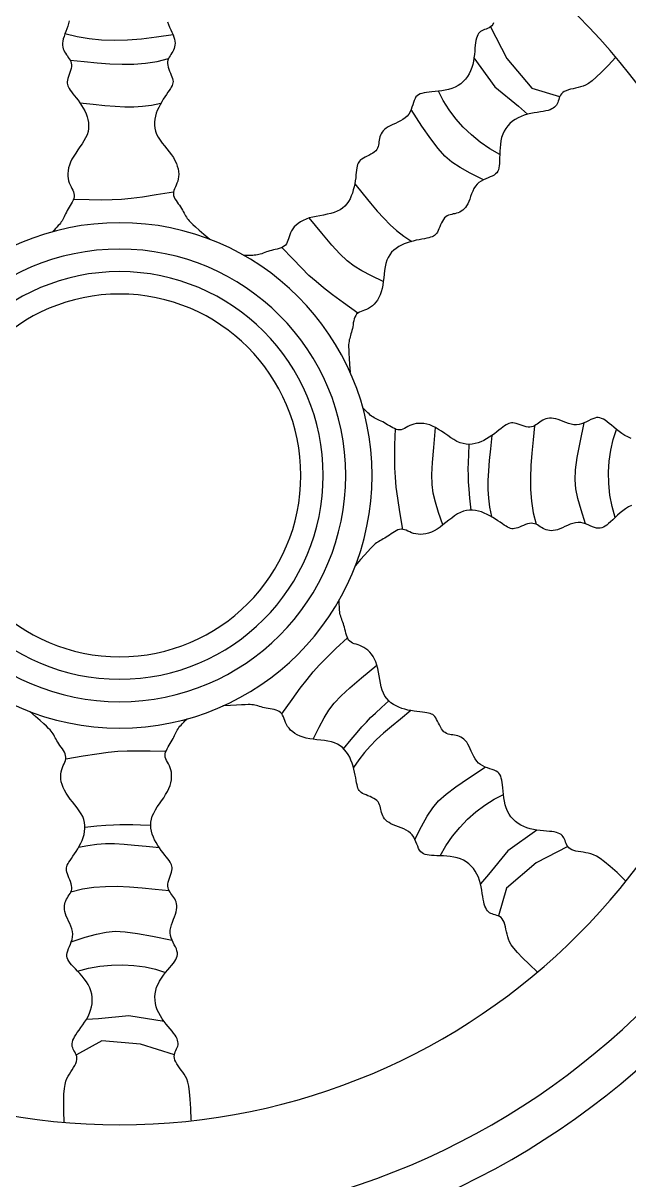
# Model space of a CAD drawing. Header units: millimetres. Extents: x -37 to 8970, y -2 to 4773.
# Drawn here: x 8543.5 to 8600.2, y 1216.7 to 1324.7 of the extents above; entities that cross this region are included whole.
import ezdxf

# ---------------------------------------------------------------- set-up
doc = ezdxf.new("R2010")
doc.units = ezdxf.units.MM

msp = doc.modelspace()

# ---------------------------------------------------------------- linework, layer by layer
at = {"color": 18, "true_color": 0x000000}
for p, q in [((8587.22, 1324.39), (8588.74, 1321.44)), ((8585.68, 1321.5), (8587.62, 1318.79)), ((8588.74, 1321.44), (8591.1, 1318.66)), ((8587.62, 1318.79), (8589.85, 1316.98)), ((8591.1, 1318.66), (8593.69, 1317.9)), ((8589.85, 1316.98), (8590.69, 1316.23)), ((8591.56, 1249.36), (8588.85, 1247.42)), ((8588.85, 1247.42), (8587.04, 1245.2)), ((8594.45, 1247.83), (8591.5, 1246.31)), ((8591.5, 1246.31), (8588.72, 1243.94)), ((8587.04, 1245.2), (8586.29, 1244.35)), ((8588.72, 1243.94), (8587.96, 1241.35)), ((8553.42, 1232.02), (8550.57, 1231.73)), ((8556.71, 1231.48), (8553.42, 1232.02)), ((8550.57, 1231.73), (8549.44, 1231.67)), ((8550.87, 1229.66), (8548.5, 1228.36)), ((8554.51, 1229.37), (8550.87, 1229.66)), ((8557.67, 1228.35), (8554.51, 1229.37))]:
    msp.add_line(p, q, dxfattribs=at)
for points in [[(8547.82, 1324.97), (8547.78, 1324.72), (8547.71, 1324.47), (8547.62, 1324.22), (8547.53, 1323.97), (8547.43, 1323.73), (8547.35, 1323.49), (8547.28, 1323.27), (8547.24, 1323.06), (8547.22, 1322.86), (8547.22, 1322.68), (8547.24, 1322.51), (8547.28, 1322.35), (8547.33, 1322.2), (8547.4, 1322.05), (8547.48, 1321.92), (8547.57, 1321.79), (8547.66, 1321.67), (8547.75, 1321.54), (8547.84, 1321.42), (8547.92, 1321.29), (8547.98, 1321.16), (8548.03, 1321.01), (8548.04, 1320.85), (8548.04, 1320.68), (8548, 1320.5), (8547.95, 1320.31), (8547.89, 1320.12), (8547.83, 1319.93), (8547.77, 1319.74), (8547.71, 1319.57), (8547.67, 1319.4), (8547.65, 1319.26), (8547.64, 1319.12), (8547.66, 1319), (8547.7, 1318.87), (8547.76, 1318.75), (8547.83, 1318.62), (8547.93, 1318.48), (8548.05, 1318.33), (8548.18, 1318.15), (8548.33, 1317.96), (8548.49, 1317.75), (8548.66, 1317.53), (8548.83, 1317.3), (8548.99, 1317.05), (8549.15, 1316.8), (8549.29, 1316.54), (8549.41, 1316.27), (8549.51, 1316), (8549.58, 1315.73), (8549.63, 1315.45), (8549.65, 1315.17), (8549.64, 1314.89), (8549.59, 1314.61), (8549.5, 1314.32), (8549.37, 1314.03), (8549.21, 1313.75), (8549.03, 1313.46), (8548.84, 1313.17), (8548.63, 1312.89), (8548.44, 1312.6), (8548.25, 1312.31), (8548.09, 1312.03), (8547.95, 1311.75), (8547.85, 1311.48), (8547.77, 1311.21), (8547.72, 1310.94), (8547.69, 1310.69), (8547.69, 1310.45), (8547.72, 1310.22), (8547.76, 1310.01), (8547.83, 1309.81), (8547.91, 1309.62), (8548, 1309.45), (8548.08, 1309.28), (8548.16, 1309.13), (8548.23, 1308.97), (8548.28, 1308.82), (8548.3, 1308.67), (8548.29, 1308.51), (8548.25, 1308.35), (8548.19, 1308.19), (8548.11, 1308.03), (8548.02, 1307.87), (8547.92, 1307.71), (8547.82, 1307.55), (8547.73, 1307.39), (8547.64, 1307.24), (8547.57, 1307.09), (8547.5, 1306.94), (8547.43, 1306.8), (8547.37, 1306.66), (8547.31, 1306.53), (8547.24, 1306.41), (8547.17, 1306.28), (8547.09, 1306.17), (8547.01, 1306.05), (8546.92, 1305.93), (8546.81, 1305.82), (8546.69, 1305.69), (8546.56, 1305.55), (8546.42, 1305.41), (8546.26, 1305.24)], [(8557.03, 1324.86), (8557.12, 1324.61), (8557.22, 1324.37), (8557.33, 1324.12), (8557.44, 1323.89), (8557.54, 1323.66), (8557.63, 1323.44), (8557.68, 1323.24), (8557.72, 1323.04), (8557.73, 1322.86), (8557.72, 1322.69), (8557.69, 1322.52), (8557.64, 1322.37), (8557.59, 1322.22), (8557.52, 1322.08), (8557.44, 1321.95), (8557.35, 1321.82), (8557.27, 1321.69), (8557.19, 1321.56), (8557.12, 1321.43), (8557.07, 1321.29), (8557.03, 1321.14), (8557.02, 1320.98), (8557.04, 1320.81), (8557.09, 1320.63), (8557.15, 1320.45), (8557.22, 1320.26), (8557.3, 1320.07), (8557.37, 1319.89), (8557.44, 1319.72), (8557.49, 1319.56), (8557.53, 1319.41), (8557.54, 1319.28), (8557.53, 1319.15), (8557.5, 1319.03), (8557.45, 1318.9), (8557.38, 1318.77), (8557.3, 1318.62), (8557.19, 1318.46), (8557.07, 1318.28), (8556.93, 1318.08), (8556.78, 1317.86), (8556.63, 1317.63), (8556.48, 1317.38), (8556.33, 1317.12), (8556.2, 1316.86), (8556.07, 1316.59), (8555.97, 1316.32), (8555.89, 1316.04), (8555.83, 1315.77), (8555.8, 1315.49), (8555.8, 1315.21), (8555.83, 1314.93), (8555.9, 1314.65), (8556.01, 1314.37), (8556.15, 1314.09), (8556.33, 1313.81), (8556.53, 1313.54), (8556.75, 1313.27), (8556.97, 1312.99), (8557.18, 1312.72), (8557.39, 1312.45), (8557.57, 1312.18), (8557.72, 1311.91), (8557.85, 1311.64), (8557.94, 1311.38), (8558.01, 1311.12), (8558.05, 1310.87), (8558.07, 1310.62), (8558.06, 1310.39), (8558.03, 1310.18), (8557.98, 1309.97), (8557.91, 1309.78), (8557.83, 1309.61), (8557.76, 1309.44), (8557.68, 1309.27), (8557.63, 1309.12), (8557.59, 1308.96), (8557.58, 1308.81), (8557.6, 1308.65), (8557.65, 1308.49), (8557.72, 1308.34), (8557.82, 1308.18), (8557.92, 1308.03), (8558.03, 1307.87), (8558.13, 1307.72), (8558.24, 1307.57), (8558.33, 1307.42), (8558.42, 1307.28), (8558.5, 1307.14), (8558.57, 1307), (8558.64, 1306.87), (8558.72, 1306.74), (8558.79, 1306.62), (8558.87, 1306.5), (8558.95, 1306.39), (8559.06, 1306.27), (8559.2, 1306.12), (8559.4, 1305.94), (8559.65, 1305.7), (8559.99, 1305.4), (8560.42, 1305.02), (8560.97, 1304.55)], [(8557.54, 1323.66), (8556.01, 1323.42), (8554.59, 1323.24), (8553.27, 1323.14), (8552.03, 1323.11), (8550.85, 1323.15), (8549.71, 1323.27), (8548.57, 1323.46), (8547.43, 1323.73)], [(8587.52, 1324.77), (8587.44, 1324.61), (8587.34, 1324.49), (8587.22, 1324.39), (8587.09, 1324.31), (8586.95, 1324.25), (8586.81, 1324.19), (8586.67, 1324.14), (8586.54, 1324.09), (8586.41, 1324.03), (8586.3, 1323.96), (8586.2, 1323.87), (8586.11, 1323.76), (8586.03, 1323.64), (8585.97, 1323.49), (8585.91, 1323.33), (8585.87, 1323.13), (8585.83, 1322.91), (8585.8, 1322.67), (8585.77, 1322.4), (8585.75, 1322.11), (8585.72, 1321.81), (8585.68, 1321.5), (8585.63, 1321.19), (8585.56, 1320.88), (8585.48, 1320.58), (8585.36, 1320.29), (8585.23, 1320.01), (8585.07, 1319.74), (8584.88, 1319.5), (8584.68, 1319.28), (8584.45, 1319.08), (8584.19, 1318.9), (8583.92, 1318.75), (8583.62, 1318.64), (8583.31, 1318.54), (8582.99, 1318.47), (8582.67, 1318.42), (8582.35, 1318.38), (8582.04, 1318.35), (8581.75, 1318.32), (8581.48, 1318.29), (8581.23, 1318.26), (8581.02, 1318.23), (8580.82, 1318.18), (8580.65, 1318.13), (8580.5, 1318.05), (8580.37, 1317.96), (8580.26, 1317.84), (8580.17, 1317.69), (8580.09, 1317.52), (8580.02, 1317.32), (8579.95, 1317.11), (8579.88, 1316.89), (8579.8, 1316.66), (8579.7, 1316.44), (8579.58, 1316.24), (8579.43, 1316.05), (8579.24, 1315.88), (8579.04, 1315.73), (8578.81, 1315.6), (8578.57, 1315.48), (8578.33, 1315.37), (8578.09, 1315.27), (8577.86, 1315.16), (8577.66, 1315.05), (8577.48, 1314.94), (8577.33, 1314.81), (8577.2, 1314.68), (8577.09, 1314.54), (8577.01, 1314.4), (8576.94, 1314.26), (8576.88, 1314.11), (8576.84, 1313.96), (8576.82, 1313.8), (8576.79, 1313.65), (8576.77, 1313.5), (8576.75, 1313.35), (8576.71, 1313.2), (8576.66, 1313.06), (8576.59, 1312.93), (8576.49, 1312.81), (8576.36, 1312.69), (8576.21, 1312.58), (8576.04, 1312.49), (8575.86, 1312.39), (8575.68, 1312.3), (8575.51, 1312.22), (8575.34, 1312.13), (8575.2, 1312.04), (8575.08, 1311.96), (8574.98, 1311.86), (8574.91, 1311.76), (8574.85, 1311.65), (8574.8, 1311.52), (8574.76, 1311.38), (8574.73, 1311.21), (8574.7, 1311.02), (8574.68, 1310.8), (8574.65, 1310.56), (8574.62, 1310.29), (8574.58, 1310.02), (8574.53, 1309.73), (8574.47, 1309.45), (8574.4, 1309.16), (8574.32, 1308.87), (8574.21, 1308.6), (8574.09, 1308.34), (8573.95, 1308.09), (8573.79, 1307.86), (8573.61, 1307.65), (8573.4, 1307.46), (8573.16, 1307.3), (8572.9, 1307.16), (8572.61, 1307.04), (8572.29, 1306.95), (8571.96, 1306.88), (8571.62, 1306.81), (8571.27, 1306.75), (8570.93, 1306.69), (8570.6, 1306.62), (8570.28, 1306.54), (8569.99, 1306.44), (8569.72, 1306.31), (8569.47, 1306.18), (8569.25, 1306.03), (8569.06, 1305.87), (8568.88, 1305.7), (8568.74, 1305.52), (8568.62, 1305.33), (8568.53, 1305.15), (8568.45, 1304.96), (8568.39, 1304.78), (8568.34, 1304.6), (8568.28, 1304.43), (8568.22, 1304.27), (8568.15, 1304.13), (8568.05, 1304.01), (8567.94, 1303.9), (8567.79, 1303.82), (8567.64, 1303.75), (8567.47, 1303.69), (8567.29, 1303.64), (8567.1, 1303.6), (8566.92, 1303.55), (8566.75, 1303.51), (8566.58, 1303.46), (8566.42, 1303.41), (8566.27, 1303.36), (8566.12, 1303.3), (8565.98, 1303.25), (8565.84, 1303.2), (8565.7, 1303.16), (8565.57, 1303.12), (8565.43, 1303.09), (8565.29, 1303.07), (8565.14, 1303.05), (8564.99, 1303.04), (8564.81, 1303.04), (8564.63, 1303.03), (8564.42, 1303.03), (8564.19, 1303.03)], [(8598.96, 1321.57), (8598.22, 1320.77), (8597.61, 1320.15), (8597.12, 1319.68), (8596.72, 1319.34), (8596.39, 1319.1), (8596.12, 1318.95), (8595.88, 1318.85), (8595.65, 1318.78), (8595.42, 1318.72), (8595.18, 1318.66), (8594.95, 1318.61), (8594.72, 1318.56), (8594.51, 1318.5), (8594.31, 1318.43), (8594.13, 1318.35), (8593.98, 1318.26), (8593.87, 1318.15), (8593.78, 1318.02), (8593.71, 1317.89), (8593.65, 1317.75), (8593.61, 1317.6), (8593.57, 1317.46), (8593.52, 1317.32), (8593.47, 1317.2), (8593.4, 1317.08), (8593.32, 1316.97), (8593.22, 1316.88), (8593.1, 1316.79), (8592.96, 1316.72), (8592.8, 1316.65), (8592.61, 1316.59), (8592.4, 1316.54), (8592.15, 1316.49), (8591.89, 1316.45), (8591.6, 1316.4), (8591.3, 1316.35), (8591, 1316.3), (8590.69, 1316.23), (8590.38, 1316.14), (8590.09, 1316.03), (8589.8, 1315.9), (8589.53, 1315.74), (8589.28, 1315.57), (8589.05, 1315.37), (8588.84, 1315.15), (8588.66, 1314.9), (8588.5, 1314.64), (8588.37, 1314.36), (8588.27, 1314.05), (8588.2, 1313.74), (8588.15, 1313.41), (8588.12, 1313.09), (8588.1, 1312.77), (8588.09, 1312.46), (8588.08, 1312.16), (8588.07, 1311.89), (8588.06, 1311.64), (8588.04, 1311.42), (8588.01, 1311.23), (8587.96, 1311.05), (8587.9, 1310.9), (8587.81, 1310.77), (8587.7, 1310.65), (8587.56, 1310.54), (8587.39, 1310.45), (8587.2, 1310.37), (8587, 1310.29), (8586.78, 1310.2), (8586.56, 1310.1), (8586.35, 1309.99), (8586.15, 1309.85), (8585.97, 1309.69), (8585.81, 1309.5), (8585.68, 1309.28), (8585.57, 1309.05), (8585.46, 1308.8), (8585.37, 1308.55), (8585.28, 1308.31), (8585.19, 1308.07), (8585.1, 1307.86), (8584.99, 1307.68), (8584.88, 1307.52), (8584.76, 1307.38), (8584.63, 1307.26), (8584.49, 1307.17), (8584.35, 1307.09), (8584.2, 1307.03), (8584.06, 1306.98), (8583.9, 1306.94), (8583.75, 1306.91), (8583.6, 1306.87), (8583.45, 1306.84), (8583.31, 1306.79), (8583.18, 1306.73), (8583.05, 1306.65), (8582.93, 1306.55), (8582.82, 1306.41), (8582.73, 1306.25), (8582.64, 1306.08), (8582.56, 1305.9), (8582.48, 1305.71), (8582.41, 1305.53), (8582.33, 1305.36), (8582.26, 1305.21), (8582.18, 1305.08), (8582.09, 1304.98), (8582, 1304.9), (8581.89, 1304.83), (8581.76, 1304.77), (8581.62, 1304.73), (8581.46, 1304.69), (8581.27, 1304.65), (8581.05, 1304.6), (8580.81, 1304.56), (8580.55, 1304.51), (8580.28, 1304.45), (8580, 1304.38), (8579.71, 1304.31), (8579.43, 1304.22), (8579.15, 1304.11), (8578.89, 1304), (8578.64, 1303.86), (8578.4, 1303.7), (8578.18, 1303.53), (8577.98, 1303.33), (8577.81, 1303.11), (8577.66, 1302.86), (8577.53, 1302.59), (8577.44, 1302.29), (8577.37, 1301.97), (8577.32, 1301.63), (8577.28, 1301.29), (8577.24, 1300.94), (8577.2, 1300.59), (8577.15, 1300.26), (8577.09, 1299.94), (8577.01, 1299.64), (8576.91, 1299.36), (8576.79, 1299.1), (8576.65, 1298.87), (8576.5, 1298.67), (8576.34, 1298.48), (8576.18, 1298.33), (8576, 1298.2), (8575.82, 1298.09), (8575.64, 1298), (8575.46, 1297.93), (8575.28, 1297.87), (8575.12, 1297.8), (8574.97, 1297.73), (8574.83, 1297.65), (8574.71, 1297.54), (8574.62, 1297.42), (8574.54, 1297.27), (8574.49, 1297.11), (8574.44, 1296.94), (8574.4, 1296.75), (8574.37, 1296.57), (8574.34, 1296.38), (8574.31, 1296.2), (8574.27, 1296.03), (8574.23, 1295.87), (8574.18, 1295.72), (8574.14, 1295.57), (8574.1, 1295.42), (8574.06, 1295.28), (8574.02, 1295.14), (8574, 1295), (8573.98, 1294.86), (8573.96, 1294.7), (8573.96, 1294.5), (8573.97, 1294.23), (8573.99, 1293.88), (8574.01, 1293.43), (8574.05, 1292.86), (8574.1, 1292.14)], [(8547.92, 1321.29), (8549.22, 1321.16), (8550.46, 1321.04), (8551.64, 1320.95), (8552.78, 1320.9), (8553.89, 1320.91), (8554.97, 1320.99), (8556.05, 1321.16), (8557.12, 1321.43)], [(8588.09, 1312.46), (8587.15, 1312.99), (8586.27, 1313.61), (8585.44, 1314.29), (8584.67, 1315.02), (8583.98, 1315.81), (8583.35, 1316.64), (8582.81, 1317.5), (8582.35, 1318.38)], [(8548.83, 1317.3), (8550.07, 1317.16), (8551.16, 1317.05), (8552.14, 1316.97), (8553.03, 1316.93), (8553.87, 1316.93), (8554.69, 1316.98), (8555.52, 1317.08), (8556.41, 1317.25)], [(8586.56, 1310.1), (8585.34, 1310.73), (8584.39, 1311.25), (8583.62, 1311.76), (8582.96, 1312.32), (8582.33, 1313.02), (8581.64, 1313.92), (8580.82, 1315.11), (8579.8, 1316.66)], [(8574.53, 1309.73), (8575.31, 1308.76), (8576.01, 1307.91), (8576.64, 1307.16), (8577.24, 1306.51), (8577.83, 1305.91), (8578.45, 1305.37), (8579.11, 1304.85), (8579.86, 1304.35)], [(8557.59, 1308.96), (8555.96, 1308.69), (8554.68, 1308.49), (8553.64, 1308.35), (8552.73, 1308.27), (8551.85, 1308.22), (8550.87, 1308.21), (8549.7, 1308.23), (8548.22, 1308.27)], [(8577.2, 1300.59), (8576.09, 1301.14), (8575.21, 1301.6), (8574.48, 1302.05), (8573.82, 1302.55), (8573.15, 1303.19), (8572.39, 1304.01), (8571.47, 1305.11), (8570.28, 1306.54)], [(8574.83, 1297.65), (8573.49, 1298.61), (8572.44, 1299.37), (8571.61, 1300.01), (8570.91, 1300.59), (8570.25, 1301.18), (8569.55, 1301.87), (8568.73, 1302.71), (8567.71, 1303.78)], [(8600.37, 1285.95), (8600.08, 1286.08), (8599.8, 1286.23), (8599.52, 1286.41), (8599.25, 1286.6), (8599, 1286.79), (8598.76, 1286.99), (8598.53, 1287.18), (8598.32, 1287.35), (8598.13, 1287.51), (8597.95, 1287.64), (8597.78, 1287.74), (8597.62, 1287.82), (8597.46, 1287.87), (8597.3, 1287.9), (8597.14, 1287.89), (8596.97, 1287.85), (8596.79, 1287.79), (8596.6, 1287.7), (8596.4, 1287.6), (8596.2, 1287.49), (8595.98, 1287.39), (8595.75, 1287.31), (8595.52, 1287.24), (8595.28, 1287.21), (8595.03, 1287.22), (8594.78, 1287.27), (8594.53, 1287.34), (8594.28, 1287.42), (8594.03, 1287.52), (8593.79, 1287.61), (8593.55, 1287.7), (8593.33, 1287.76), (8593.12, 1287.81), (8592.92, 1287.83), (8592.74, 1287.83), (8592.57, 1287.8), (8592.41, 1287.77), (8592.26, 1287.71), (8592.11, 1287.64), (8591.98, 1287.56), (8591.85, 1287.47), (8591.73, 1287.38), (8591.6, 1287.29), (8591.48, 1287.2), (8591.35, 1287.12), (8591.22, 1287.06), (8591.07, 1287.02), (8590.91, 1287), (8590.74, 1287.01), (8590.56, 1287.04), (8590.37, 1287.09), (8590.18, 1287.15), (8589.99, 1287.21), (8589.8, 1287.28), (8589.63, 1287.33), (8589.46, 1287.37), (8589.32, 1287.4), (8589.18, 1287.4), (8589.06, 1287.38), (8588.93, 1287.35), (8588.81, 1287.29), (8588.68, 1287.21), (8588.54, 1287.12), (8588.39, 1287), (8588.21, 1286.86), (8588.02, 1286.71), (8587.81, 1286.55), (8587.59, 1286.38), (8587.36, 1286.22), (8587.11, 1286.05), (8586.86, 1285.9), (8586.6, 1285.76), (8586.33, 1285.64), (8586.06, 1285.54), (8585.79, 1285.46), (8585.51, 1285.41), (8585.23, 1285.39), (8584.95, 1285.41), (8584.67, 1285.46), (8584.38, 1285.54), (8584.09, 1285.67), (8583.81, 1285.83), (8583.52, 1286.01), (8583.23, 1286.21), (8582.95, 1286.41), (8582.66, 1286.61), (8582.37, 1286.79), (8582.09, 1286.96), (8581.81, 1287.09), (8581.54, 1287.2), (8581.27, 1287.28), (8581, 1287.33), (8580.75, 1287.35), (8580.51, 1287.35), (8580.28, 1287.33), (8580.07, 1287.28), (8579.87, 1287.22), (8579.68, 1287.14), (8579.51, 1287.05), (8579.34, 1286.96), (8579.19, 1286.88), (8579.03, 1286.81), (8578.88, 1286.76), (8578.73, 1286.74), (8578.57, 1286.75), (8578.41, 1286.79), (8578.25, 1286.86), (8578.09, 1286.94), (8577.93, 1287.03), (8577.77, 1287.13), (8577.61, 1287.22), (8577.45, 1287.32), (8577.3, 1287.4), (8577.15, 1287.48), (8577, 1287.55), (8576.86, 1287.61), (8576.72, 1287.68), (8576.59, 1287.74), (8576.47, 1287.8), (8576.34, 1287.87), (8576.23, 1287.95), (8576.11, 1288.03), (8575.99, 1288.13), (8575.88, 1288.23), (8575.75, 1288.35), (8575.61, 1288.48), (8575.47, 1288.63), (8575.3, 1288.79)], [(8591.35, 1287.12), (8591.22, 1285.82), (8591.1, 1284.58), (8591.01, 1283.4), (8590.96, 1282.26), (8590.97, 1281.16), (8591.05, 1280.07), (8591.22, 1279), (8591.49, 1277.93)], [(8596.12, 1277.97), (8595.7, 1279.27), (8595.4, 1280.32), (8595.22, 1281.22), (8595.15, 1282.08), (8595.19, 1283.02), (8595.34, 1284.15), (8595.61, 1285.57), (8595.98, 1287.39)], [(8579.02, 1277.45), (8578.75, 1279.08), (8578.55, 1280.36), (8578.41, 1281.4), (8578.33, 1282.31), (8578.28, 1283.2), (8578.27, 1284.17), (8578.29, 1285.34), (8578.33, 1286.83)], [(8582.78, 1277.86), (8582.38, 1279.03), (8582.08, 1279.98), (8581.88, 1280.82), (8581.78, 1281.64), (8581.75, 1282.56), (8581.8, 1283.68), (8581.92, 1285.11), (8582.09, 1286.96)], [(8587.36, 1286.22), (8587.22, 1284.97), (8587.11, 1283.88), (8587.03, 1282.91), (8586.99, 1282.02), (8586.99, 1281.18), (8587.04, 1280.36), (8587.14, 1279.52), (8587.31, 1278.64)], [(8598.87, 1278.55), (8598.59, 1279.59), (8598.4, 1280.65), (8598.29, 1281.72), (8598.27, 1282.78), (8598.33, 1283.83), (8598.48, 1284.86), (8598.7, 1285.85), (8599, 1286.79)], [(8585.41, 1279.24), (8585.31, 1280.35), (8585.23, 1281.21), (8585.18, 1281.9), (8585.16, 1282.5), (8585.15, 1283.08), (8585.16, 1283.71), (8585.19, 1284.45), (8585.23, 1285.39)], [(8600.41, 1279.69), (8600.13, 1279.55), (8599.85, 1279.38), (8599.59, 1279.18), (8599.34, 1278.98), (8599.1, 1278.76), (8598.87, 1278.55), (8598.66, 1278.35), (8598.46, 1278.16), (8598.27, 1278), (8598.1, 1277.85), (8597.94, 1277.74), (8597.79, 1277.65), (8597.63, 1277.59), (8597.48, 1277.55), (8597.31, 1277.55), (8597.14, 1277.57), (8596.96, 1277.63), (8596.77, 1277.7), (8596.56, 1277.79), (8596.35, 1277.88), (8596.12, 1277.97), (8595.89, 1278.04), (8595.66, 1278.08), (8595.41, 1278.1), (8595.17, 1278.07), (8594.92, 1278.01), (8594.67, 1277.92), (8594.43, 1277.82), (8594.18, 1277.71), (8593.95, 1277.6), (8593.72, 1277.5), (8593.5, 1277.42), (8593.3, 1277.36), (8593.1, 1277.33), (8592.92, 1277.32), (8592.75, 1277.33), (8592.58, 1277.36), (8592.43, 1277.4), (8592.28, 1277.46), (8592.14, 1277.53), (8592.01, 1277.61), (8591.88, 1277.69), (8591.75, 1277.78), (8591.62, 1277.86), (8591.49, 1277.93), (8591.35, 1277.98), (8591.2, 1278.01), (8591.04, 1278.02), (8590.87, 1278), (8590.69, 1277.96), (8590.51, 1277.89), (8590.32, 1277.82), (8590.13, 1277.75), (8589.95, 1277.67), (8589.78, 1277.6), (8589.62, 1277.55), (8589.47, 1277.52), (8589.34, 1277.51), (8589.21, 1277.51), (8589.09, 1277.54), (8588.96, 1277.59), (8588.83, 1277.66), (8588.68, 1277.75), (8588.52, 1277.85), (8588.34, 1277.98), (8588.14, 1278.12), (8587.92, 1278.26), (8587.69, 1278.41), (8587.44, 1278.57), (8587.18, 1278.71), (8586.92, 1278.85), (8586.65, 1278.97), (8586.38, 1279.08), (8586.1, 1279.16), (8585.83, 1279.21), (8585.55, 1279.24), (8585.27, 1279.24), (8584.99, 1279.21), (8584.71, 1279.14), (8584.43, 1279.04), (8584.15, 1278.89), (8583.87, 1278.71), (8583.6, 1278.51), (8583.33, 1278.3), (8583.05, 1278.08), (8582.78, 1277.86), (8582.51, 1277.66), (8582.24, 1277.48), (8581.97, 1277.32), (8581.7, 1277.2), (8581.44, 1277.1), (8581.18, 1277.03), (8580.93, 1276.99), (8580.68, 1276.98), (8580.45, 1276.99), (8580.24, 1277.02), (8580.03, 1277.07), (8579.84, 1277.14), (8579.67, 1277.21), (8579.5, 1277.29), (8579.33, 1277.36), (8579.18, 1277.42), (8579.02, 1277.45), (8578.87, 1277.46), (8578.71, 1277.44), (8578.55, 1277.39), (8578.4, 1277.32), (8578.24, 1277.23), (8578.09, 1277.13), (8577.93, 1277.02), (8577.78, 1276.91), (8577.63, 1276.81), (8577.48, 1276.71), (8577.34, 1276.63), (8577.2, 1276.55), (8577.06, 1276.47), (8576.93, 1276.4), (8576.8, 1276.33), (8576.68, 1276.26), (8576.56, 1276.18), (8576.45, 1276.09), (8576.33, 1275.98), (8576.18, 1275.84), (8576, 1275.65), (8575.76, 1275.39), (8575.46, 1275.05), (8575.08, 1274.62), (8574.61, 1274.08)], [(8599.86, 1244.63), (8599.07, 1245.38), (8598.42, 1245.96), (8597.89, 1246.39), (8597.47, 1246.71), (8597.13, 1246.92), (8596.85, 1247.06), (8596.61, 1247.14), (8596.37, 1247.2), (8596.14, 1247.24), (8595.9, 1247.28), (8595.66, 1247.32), (8595.43, 1247.36), (8595.21, 1247.4), (8595.01, 1247.45), (8594.83, 1247.52), (8594.67, 1247.61), (8594.55, 1247.71), (8594.45, 1247.83), (8594.37, 1247.96), (8594.31, 1248.09), (8594.25, 1248.23), (8594.2, 1248.37), (8594.15, 1248.51), (8594.09, 1248.63), (8594.02, 1248.74), (8593.93, 1248.84), (8593.82, 1248.93), (8593.7, 1249.01), (8593.55, 1249.08), (8593.39, 1249.13), (8593.19, 1249.18), (8592.97, 1249.22), (8592.73, 1249.24), (8592.46, 1249.27), (8592.17, 1249.3), (8591.87, 1249.33), (8591.56, 1249.36), (8591.25, 1249.41), (8590.94, 1249.48), (8590.64, 1249.57), (8590.35, 1249.68), (8590.07, 1249.82), (8589.8, 1249.98), (8589.56, 1250.16), (8589.34, 1250.37), (8589.14, 1250.6), (8588.96, 1250.85), (8588.81, 1251.13), (8588.7, 1251.42), (8588.6, 1251.73), (8588.53, 1252.05), (8588.48, 1252.37), (8588.44, 1252.69), (8588.41, 1253), (8588.38, 1253.29), (8588.35, 1253.57), (8588.32, 1253.81), (8588.29, 1254.03), (8588.24, 1254.22), (8588.19, 1254.39), (8588.11, 1254.54), (8588.02, 1254.67), (8587.9, 1254.78), (8587.75, 1254.87), (8587.58, 1254.95), (8587.38, 1255.03), (8587.17, 1255.09), (8586.95, 1255.17), (8586.72, 1255.25), (8586.5, 1255.35), (8586.3, 1255.47), (8586.11, 1255.62), (8585.94, 1255.8), (8585.79, 1256.01), (8585.66, 1256.24), (8585.54, 1256.48), (8585.43, 1256.72), (8585.33, 1256.96), (8585.22, 1257.18), (8585.11, 1257.39), (8585, 1257.56), (8584.87, 1257.72), (8584.74, 1257.85), (8584.6, 1257.95), (8584.46, 1258.04), (8584.32, 1258.11), (8584.17, 1258.16), (8584.02, 1258.2), (8583.86, 1258.23), (8583.71, 1258.25), (8583.56, 1258.27), (8583.41, 1258.3), (8583.26, 1258.33), (8583.12, 1258.38), (8582.99, 1258.46), (8582.87, 1258.55), (8582.75, 1258.68), (8582.64, 1258.83), (8582.55, 1259), (8582.45, 1259.18), (8582.36, 1259.36), (8582.28, 1259.54), (8582.19, 1259.7), (8582.1, 1259.84), (8582.02, 1259.96), (8581.92, 1260.06), (8581.82, 1260.14), (8581.71, 1260.2), (8581.58, 1260.25), (8581.44, 1260.28), (8581.27, 1260.31), (8581.08, 1260.34), (8580.86, 1260.37), (8580.62, 1260.4), (8580.35, 1260.43), (8580.08, 1260.47), (8579.79, 1260.52), (8579.51, 1260.57), (8579.22, 1260.64), (8578.93, 1260.73), (8578.66, 1260.83), (8578.4, 1260.95), (8578.15, 1261.09), (8577.92, 1261.25), (8577.71, 1261.44), (8577.52, 1261.64), (8577.36, 1261.88), (8577.22, 1262.14), (8577.1, 1262.44), (8577.01, 1262.75), (8576.94, 1263.08), (8576.87, 1263.43), (8576.81, 1263.77), (8576.75, 1264.11), (8576.68, 1264.45), (8576.6, 1264.76), (8576.5, 1265.06), (8576.37, 1265.32), (8576.24, 1265.57), (8576.09, 1265.79), (8575.93, 1265.99), (8575.76, 1266.16), (8575.58, 1266.3), (8575.39, 1266.42), (8575.21, 1266.52), (8575.02, 1266.59), (8574.84, 1266.65), (8574.66, 1266.71), (8574.49, 1266.76), (8574.33, 1266.82), (8574.19, 1266.9), (8574.07, 1266.99), (8573.96, 1267.11), (8573.88, 1267.25), (8573.81, 1267.41), (8573.75, 1267.58), (8573.7, 1267.76), (8573.66, 1267.94), (8573.61, 1268.12), (8573.57, 1268.3), (8573.52, 1268.47), (8573.47, 1268.63), (8573.42, 1268.78), (8573.36, 1268.92), (8573.31, 1269.06), (8573.26, 1269.2), (8573.22, 1269.34), (8573.18, 1269.48), (8573.15, 1269.61), (8573.13, 1269.75), (8573.11, 1269.9), (8573.1, 1270.06), (8573.1, 1270.23), (8573.09, 1270.42), (8573.09, 1270.63), (8573.09, 1270.86)], [(8567.71, 1260.21), (8568.67, 1261.56), (8569.43, 1262.6), (8570.07, 1263.43), (8570.65, 1264.14), (8571.24, 1264.8), (8571.93, 1265.49), (8572.77, 1266.31), (8573.84, 1267.33)], [(8570.65, 1257.84), (8571.2, 1258.96), (8571.66, 1259.84), (8572.11, 1260.57), (8572.61, 1261.22), (8573.25, 1261.89), (8574.07, 1262.65), (8575.17, 1263.58), (8576.6, 1264.76)], [(8591.63, 1236.08), (8590.83, 1236.83), (8590.21, 1237.43), (8589.74, 1237.93), (8589.4, 1238.33), (8589.16, 1238.65), (8589.01, 1238.92), (8588.91, 1239.16), (8588.84, 1239.39), (8588.78, 1239.62), (8588.72, 1239.86), (8588.67, 1240.09), (8588.62, 1240.32), (8588.56, 1240.54), (8588.49, 1240.74), (8588.41, 1240.91), (8588.32, 1241.06), (8588.21, 1241.18), (8588.08, 1241.27), (8587.95, 1241.34), (8587.81, 1241.39), (8587.66, 1241.44), (8587.52, 1241.48), (8587.38, 1241.52), (8587.26, 1241.57), (8587.14, 1241.64), (8587.03, 1241.72), (8586.94, 1241.82), (8586.85, 1241.94), (8586.78, 1242.08), (8586.71, 1242.24), (8586.65, 1242.43), (8586.6, 1242.65), (8586.55, 1242.89), (8586.51, 1243.16), (8586.46, 1243.44), (8586.41, 1243.74), (8586.36, 1244.05), (8586.29, 1244.35), (8586.2, 1244.66), (8586.09, 1244.96), (8585.96, 1245.24), (8585.8, 1245.51), (8585.63, 1245.76), (8585.43, 1245.99), (8585.21, 1246.2), (8584.96, 1246.39), (8584.7, 1246.54), (8584.42, 1246.67), (8584.11, 1246.77), (8583.8, 1246.84), (8583.47, 1246.89), (8583.15, 1246.93), (8582.83, 1246.94), (8582.52, 1246.96), (8582.22, 1246.96), (8581.95, 1246.97), (8581.7, 1246.98), (8581.48, 1247), (8581.29, 1247.03), (8581.11, 1247.08), (8580.96, 1247.15), (8580.83, 1247.23), (8580.71, 1247.34), (8580.6, 1247.48), (8580.51, 1247.65), (8580.43, 1247.84), (8580.35, 1248.05), (8580.26, 1248.26), (8580.16, 1248.48), (8580.05, 1248.7), (8579.91, 1248.9), (8579.75, 1249.08), (8579.56, 1249.23), (8579.34, 1249.36), (8579.11, 1249.48), (8578.86, 1249.58), (8578.61, 1249.67), (8578.37, 1249.76), (8578.13, 1249.85), (8577.92, 1249.95), (8577.74, 1250.05), (8577.58, 1250.17), (8577.44, 1250.29), (8577.32, 1250.42), (8577.23, 1250.55), (8577.15, 1250.69), (8577.09, 1250.84), (8577.04, 1250.99), (8577, 1251.14), (8576.97, 1251.29), (8576.94, 1251.44), (8576.9, 1251.59), (8576.85, 1251.73), (8576.79, 1251.87), (8576.71, 1252), (8576.61, 1252.11), (8576.47, 1252.22), (8576.31, 1252.32), (8576.14, 1252.4), (8575.96, 1252.48), (8575.77, 1252.56), (8575.59, 1252.64), (8575.42, 1252.71), (8575.27, 1252.79), (8575.14, 1252.87), (8575.04, 1252.95), (8574.96, 1253.05), (8574.89, 1253.16), (8574.83, 1253.28), (8574.79, 1253.42), (8574.75, 1253.59), (8574.71, 1253.78), (8574.66, 1254), (8574.62, 1254.24), (8574.57, 1254.49), (8574.51, 1254.77), (8574.44, 1255.05), (8574.37, 1255.33), (8574.28, 1255.61), (8574.17, 1255.89), (8574.06, 1256.16), (8573.92, 1256.41), (8573.76, 1256.65), (8573.59, 1256.86), (8573.39, 1257.06), (8573.17, 1257.24), (8572.92, 1257.39), (8572.65, 1257.51), (8572.35, 1257.6), (8572.03, 1257.67), (8571.69, 1257.72), (8571.35, 1257.77), (8571, 1257.8), (8570.65, 1257.84), (8570.32, 1257.89), (8570, 1257.95), (8569.7, 1258.04), (8569.42, 1258.14), (8569.16, 1258.26), (8568.93, 1258.39), (8568.73, 1258.54), (8568.54, 1258.7), (8568.39, 1258.87), (8568.26, 1259.04), (8568.15, 1259.22), (8568.06, 1259.41), (8567.99, 1259.59), (8567.93, 1259.76), (8567.86, 1259.93), (8567.79, 1260.08), (8567.71, 1260.21), (8567.6, 1260.33), (8567.48, 1260.43), (8567.33, 1260.5), (8567.17, 1260.56), (8567, 1260.61), (8566.81, 1260.64), (8566.63, 1260.68), (8566.44, 1260.71), (8566.26, 1260.74), (8566.09, 1260.78), (8565.93, 1260.82), (8565.78, 1260.86), (8565.63, 1260.9), (8565.48, 1260.95), (8565.34, 1260.99), (8565.2, 1261.02), (8565.07, 1261.05), (8564.92, 1261.07), (8564.76, 1261.08), (8564.56, 1261.08), (8564.29, 1261.07), (8563.94, 1261.06), (8563.49, 1261.03), (8562.92, 1260.99), (8562.2, 1260.95)], [(8573.49, 1256.96), (8574.2, 1257.81), (8574.75, 1258.48), (8575.21, 1259), (8575.62, 1259.45), (8576.02, 1259.86), (8576.47, 1260.29), (8577.02, 1260.8), (8577.71, 1261.44)], [(8547.37, 1222.04), (8547.33, 1223.13), (8547.32, 1224), (8547.34, 1224.68), (8547.38, 1225.21), (8547.44, 1225.6), (8547.52, 1225.91), (8547.62, 1226.15), (8547.73, 1226.36), (8547.86, 1226.56), (8547.98, 1226.77), (8548.11, 1226.97), (8548.23, 1227.17), (8548.35, 1227.37), (8548.44, 1227.55), (8548.51, 1227.73), (8548.55, 1227.91), (8548.55, 1228.07), (8548.53, 1228.22), (8548.48, 1228.36), (8548.42, 1228.5), (8548.35, 1228.63), (8548.28, 1228.76), (8548.21, 1228.89), (8548.16, 1229.02), (8548.12, 1229.15), (8548.1, 1229.28), (8548.11, 1229.42), (8548.13, 1229.56), (8548.18, 1229.72), (8548.25, 1229.88), (8548.34, 1230.05), (8548.45, 1230.24), (8548.59, 1230.45), (8548.75, 1230.67), (8548.92, 1230.9), (8549.1, 1231.15), (8549.27, 1231.4), (8549.44, 1231.67), (8549.59, 1231.95), (8549.73, 1232.24), (8549.83, 1232.53), (8549.91, 1232.83), (8549.97, 1233.13), (8549.99, 1233.44), (8549.98, 1233.74), (8549.94, 1234.04), (8549.86, 1234.34), (8549.75, 1234.63), (8549.61, 1234.92), (8549.44, 1235.19), (8549.24, 1235.45), (8549.04, 1235.71), (8548.82, 1235.95), (8548.61, 1236.18), (8548.41, 1236.39), (8548.22, 1236.59), (8548.06, 1236.77), (8547.91, 1236.94), (8547.8, 1237.1), (8547.71, 1237.26), (8547.65, 1237.41), (8547.61, 1237.57), (8547.61, 1237.73), (8547.63, 1237.9), (8547.69, 1238.08), (8547.76, 1238.28), (8547.85, 1238.48), (8547.94, 1238.7), (8548.03, 1238.92), (8548.1, 1239.15), (8548.14, 1239.39), (8548.16, 1239.63), (8548.13, 1239.88), (8548.07, 1240.12), (8547.98, 1240.37), (8547.88, 1240.62), (8547.77, 1240.86), (8547.66, 1241.1), (8547.56, 1241.32), (8547.48, 1241.54), (8547.42, 1241.75), (8547.39, 1241.94), (8547.38, 1242.12), (8547.39, 1242.3), (8547.42, 1242.46), (8547.46, 1242.62), (8547.52, 1242.76), (8547.59, 1242.9), (8547.67, 1243.04), (8547.75, 1243.17), (8547.84, 1243.3), (8547.92, 1243.42), (8547.99, 1243.56), (8548.04, 1243.7), (8548.07, 1243.84), (8548.08, 1244), (8548.06, 1244.17), (8548.02, 1244.35), (8547.95, 1244.54), (8547.88, 1244.72), (8547.81, 1244.91), (8547.73, 1245.09), (8547.66, 1245.26), (8547.61, 1245.42), (8547.58, 1245.57), (8547.57, 1245.7), (8547.57, 1245.83), (8547.6, 1245.95), (8547.65, 1246.08), (8547.72, 1246.22), (8547.81, 1246.36), (8547.91, 1246.52), (8548.04, 1246.71), (8548.18, 1246.91), (8548.32, 1247.13), (8548.47, 1247.36), (8548.63, 1247.6), (8548.77, 1247.86), (8548.91, 1248.12), (8549.03, 1248.39), (8549.14, 1248.66), (8549.22, 1248.94), (8549.27, 1249.22), (8549.3, 1249.5), (8549.3, 1249.78), (8549.27, 1250.06), (8549.2, 1250.34), (8549.1, 1250.62), (8548.95, 1250.89), (8548.77, 1251.17), (8548.57, 1251.44), (8548.36, 1251.72), (8548.14, 1251.99), (8547.92, 1252.26), (8547.72, 1252.54), (8547.54, 1252.81), (8547.38, 1253.08), (8547.26, 1253.34), (8547.16, 1253.61), (8547.09, 1253.87), (8547.05, 1254.12), (8547.04, 1254.36), (8547.05, 1254.59), (8547.08, 1254.81), (8547.13, 1255.01), (8547.2, 1255.2), (8547.27, 1255.38), (8547.35, 1255.55), (8547.42, 1255.71), (8547.48, 1255.87), (8547.51, 1256.02), (8547.52, 1256.18), (8547.5, 1256.33), (8547.45, 1256.49), (8547.38, 1256.65), (8547.29, 1256.8), (8547.19, 1256.96), (8547.08, 1257.11), (8546.97, 1257.26), (8546.87, 1257.41), (8546.77, 1257.56), (8546.69, 1257.7), (8546.61, 1257.85), (8546.53, 1257.98), (8546.46, 1258.11), (8546.39, 1258.24), (8546.32, 1258.36), (8546.24, 1258.48), (8546.15, 1258.6), (8546.04, 1258.72), (8545.9, 1258.86), (8545.71, 1259.05), (8545.45, 1259.28), (8545.11, 1259.58), (8544.68, 1259.96), (8544.14, 1260.44)], [(8579.79, 1260.52), (8578.82, 1259.73), (8577.97, 1259.04), (8577.22, 1258.4), (8576.57, 1257.81), (8575.97, 1257.21), (8575.43, 1256.6), (8574.91, 1255.93), (8574.41, 1255.19)], [(8559.24, 1222.27), (8559.2, 1223.36), (8559.15, 1224.23), (8559.09, 1224.9), (8559.01, 1225.42), (8558.92, 1225.82), (8558.82, 1226.11), (8558.71, 1226.35), (8558.58, 1226.55), (8558.45, 1226.75), (8558.3, 1226.94), (8558.16, 1227.14), (8558.03, 1227.33), (8557.9, 1227.51), (8557.8, 1227.7), (8557.72, 1227.87), (8557.67, 1228.04), (8557.65, 1228.2), (8557.67, 1228.35), (8557.7, 1228.5), (8557.75, 1228.64), (8557.81, 1228.78), (8557.88, 1228.91), (8557.93, 1229.05), (8557.98, 1229.18), (8558.01, 1229.31), (8558.02, 1229.44), (8558, 1229.58), (8557.97, 1229.72), (8557.92, 1229.87), (8557.84, 1230.03), (8557.73, 1230.2), (8557.6, 1230.38), (8557.45, 1230.57), (8557.28, 1230.78), (8557.09, 1231), (8556.9, 1231.24), (8556.71, 1231.48), (8556.53, 1231.74), (8556.36, 1232), (8556.2, 1232.28), (8556.07, 1232.57), (8555.97, 1232.86), (8555.9, 1233.16), (8555.86, 1233.46), (8555.85, 1233.77), (8555.87, 1234.07), (8555.92, 1234.37), (8556.01, 1234.67), (8556.14, 1234.96), (8556.29, 1235.25), (8556.47, 1235.52), (8556.66, 1235.79), (8556.85, 1236.05), (8557.05, 1236.29), (8557.24, 1236.51), (8557.41, 1236.72), (8557.57, 1236.92), (8557.7, 1237.1), (8557.8, 1237.26), (8557.88, 1237.43), (8557.93, 1237.58), (8557.96, 1237.74), (8557.95, 1237.9), (8557.91, 1238.07), (8557.85, 1238.25), (8557.76, 1238.44), (8557.66, 1238.64), (8557.55, 1238.85), (8557.45, 1239.06), (8557.37, 1239.29), (8557.3, 1239.52), (8557.27, 1239.76), (8557.28, 1240.01), (8557.33, 1240.26), (8557.4, 1240.52), (8557.48, 1240.77), (8557.58, 1241.02), (8557.67, 1241.26), (8557.76, 1241.49), (8557.82, 1241.72), (8557.87, 1241.92), (8557.89, 1242.12), (8557.89, 1242.3), (8557.86, 1242.48), (8557.83, 1242.64), (8557.77, 1242.79), (8557.7, 1242.93), (8557.62, 1243.07), (8557.53, 1243.19), (8557.44, 1243.32), (8557.35, 1243.44), (8557.26, 1243.57), (8557.18, 1243.69), (8557.12, 1243.83), (8557.08, 1243.97), (8557.06, 1244.13), (8557.07, 1244.3), (8557.1, 1244.48), (8557.15, 1244.67), (8557.21, 1244.87), (8557.27, 1245.06), (8557.34, 1245.24), (8557.39, 1245.42), (8557.43, 1245.58), (8557.46, 1245.73), (8557.46, 1245.86), (8557.44, 1245.99), (8557.41, 1246.11), (8557.35, 1246.23), (8557.27, 1246.36), (8557.18, 1246.5), (8557.06, 1246.66), (8556.92, 1246.83), (8556.77, 1247.02), (8556.61, 1247.23), (8556.44, 1247.45), (8556.28, 1247.69), (8556.11, 1247.93), (8555.96, 1248.19), (8555.82, 1248.45), (8555.7, 1248.71), (8555.6, 1248.98), (8555.52, 1249.26), (8555.47, 1249.53), (8555.45, 1249.81), (8555.47, 1250.09), (8555.52, 1250.38), (8555.6, 1250.66), (8555.73, 1250.95), (8555.89, 1251.24), (8556.07, 1251.52), (8556.27, 1251.81), (8556.47, 1252.1), (8556.67, 1252.38), (8556.85, 1252.67), (8557.02, 1252.95), (8557.15, 1253.23), (8557.26, 1253.51), (8557.34, 1253.78), (8557.39, 1254.04), (8557.41, 1254.29), (8557.41, 1254.54), (8557.39, 1254.76), (8557.34, 1254.98), (8557.28, 1255.18), (8557.2, 1255.36), (8557.11, 1255.54), (8557.02, 1255.7), (8556.94, 1255.86), (8556.87, 1256.01), (8556.82, 1256.16), (8556.8, 1256.32), (8556.81, 1256.47), (8556.85, 1256.63), (8556.92, 1256.79), (8557, 1256.96), (8557.09, 1257.12), (8557.19, 1257.28), (8557.28, 1257.44), (8557.38, 1257.59), (8557.46, 1257.75), (8557.54, 1257.9), (8557.61, 1258.04), (8557.67, 1258.18), (8557.74, 1258.32), (8557.8, 1258.45), (8557.86, 1258.58), (8557.93, 1258.7), (8558.01, 1258.82), (8558.09, 1258.93), (8558.19, 1259.05), (8558.29, 1259.17), (8558.41, 1259.29), (8558.54, 1259.43), (8558.69, 1259.58), (8558.85, 1259.74)], [(8547.51, 1256.02), (8549.14, 1256.29), (8550.42, 1256.49), (8551.46, 1256.63), (8552.37, 1256.72), (8553.26, 1256.76), (8554.23, 1256.77), (8555.4, 1256.75), (8556.89, 1256.72)], [(8580.16, 1248.48), (8580.79, 1249.7), (8581.31, 1250.65), (8581.82, 1251.42), (8582.38, 1252.08), (8583.08, 1252.72), (8583.98, 1253.4), (8585.17, 1254.22), (8586.72, 1255.25)], [(8582.52, 1246.96), (8583.05, 1247.89), (8583.67, 1248.78), (8584.35, 1249.6), (8585.08, 1250.37), (8585.87, 1251.07), (8586.7, 1251.69), (8587.56, 1252.24), (8588.44, 1252.69)], [(8549.3, 1249.64), (8550.41, 1249.74), (8551.27, 1249.81), (8551.96, 1249.86), (8552.56, 1249.89), (8553.14, 1249.89), (8553.77, 1249.88), (8554.51, 1249.85), (8555.45, 1249.81)], [(8556.28, 1247.69), (8555.03, 1247.82), (8553.94, 1247.93), (8552.97, 1248.01), (8552.08, 1248.06), (8551.24, 1248.06), (8550.42, 1248.01), (8549.58, 1247.9), (8548.7, 1247.73)], [(8557.18, 1243.69), (8555.88, 1243.82), (8554.64, 1243.94), (8553.46, 1244.03), (8552.32, 1244.08), (8551.22, 1244.07), (8550.13, 1244), (8549.06, 1243.83), (8547.99, 1243.56)], [(8548.03, 1238.92), (8549.33, 1239.34), (8550.38, 1239.64), (8551.28, 1239.83), (8552.14, 1239.9), (8553.08, 1239.85), (8554.21, 1239.7), (8555.63, 1239.44), (8557.45, 1239.06)], [(8548.61, 1236.18), (8549.65, 1236.46), (8550.71, 1236.65), (8551.78, 1236.75), (8552.84, 1236.77), (8553.89, 1236.71), (8554.92, 1236.57), (8555.91, 1236.35), (8556.85, 1236.05)]]:
    msp.add_lwpolyline(points, dxfattribs=at)
for major_axis, start_param, end_param in [((-52.08, 52.08), 3.926991, 10.210176), ((-49.44, 49.44), 3.926991, 10.210176), ((-42.89, 42.89), 3.926991, 10.210176), ((16.69, 16.69), 5.497787, 11.780972), ((14.95, 14.95), 5.497787, 11.780972), ((-13.46, 13.46), 3.926991, 10.210176), ((-11.98, 11.98), 3.926991, 10.210176)]:
    msp.add_ellipse((8552.55, 1282.49), major_axis=major_axis, ratio=1, start_param=start_param, end_param=end_param, dxfattribs=at)

doc.saveas('drawing.dxf')
